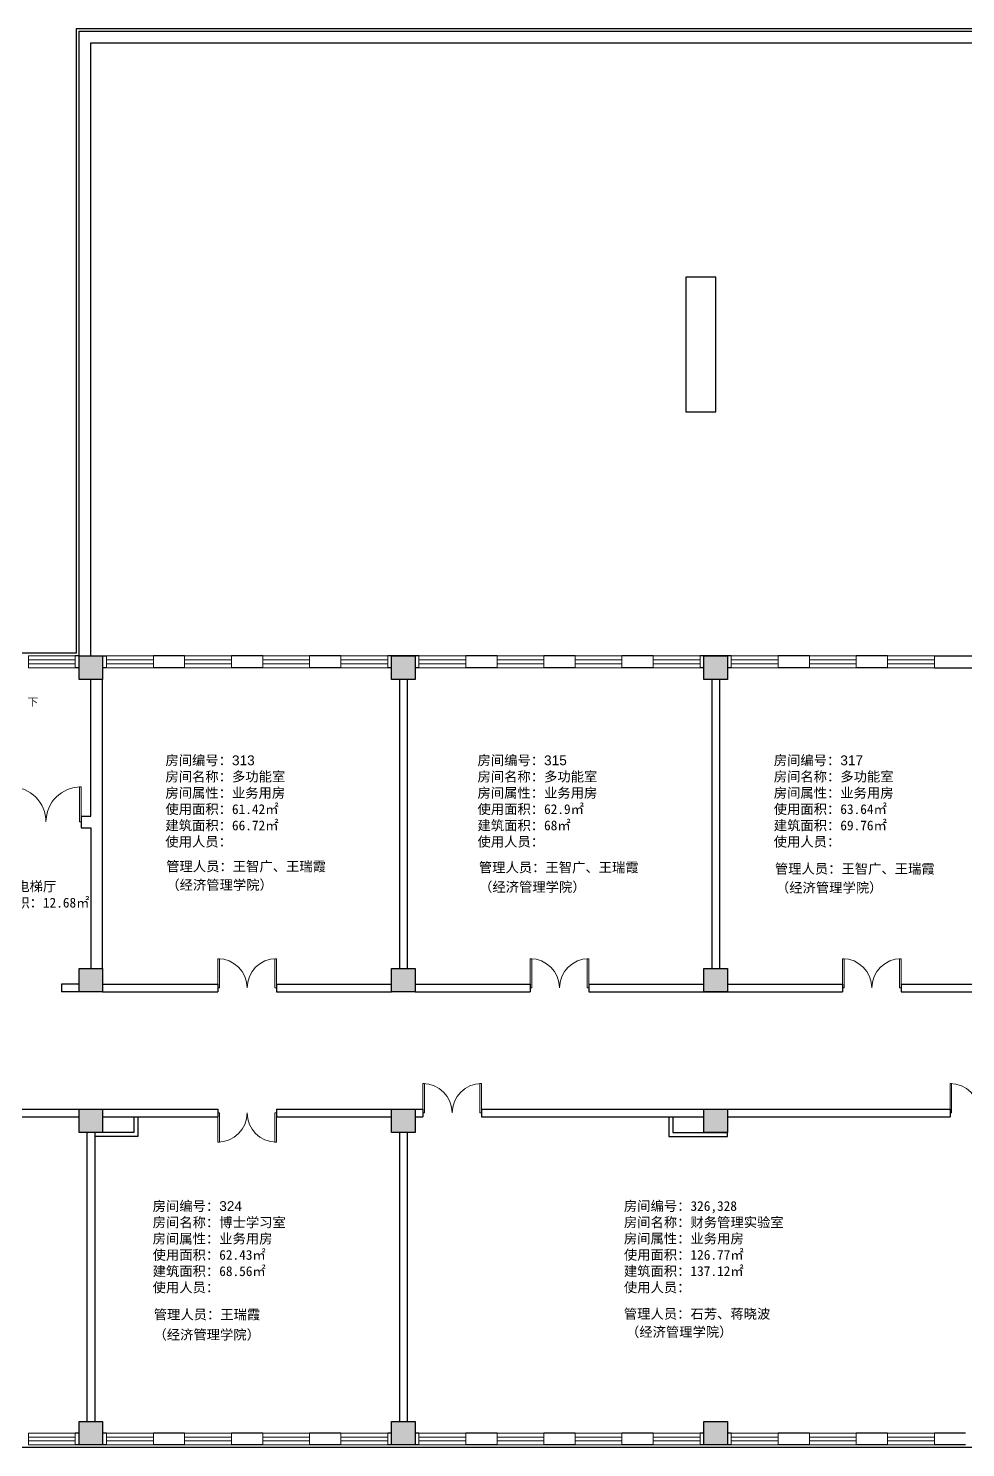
# Model space of a CAD drawing. Header units: millimetres. Extents: x 3623 to 132087, y -3080 to 53237.
# Drawn here: x 72318 to 96318, y 3801 to 40141 of the extents above; entities that cross this region are included whole.
import ezdxf

# ---------------------------------------------------------------- set-up
doc = ezdxf.new("R2010")
doc.units = ezdxf.units.MM
doc.header["$LTSCALE"] = 1000
doc.linetypes.add('CONTINOUS', pattern=[0])
for name, color, linetype in [('填充', 7, 'Continuous'), ('墙体', 30, 'Continuous'), ('管理人员', 2, 'Continuous')]:
    doc.layers.add(name, color=color, linetype=linetype)
for name, color, linetype, lineweight in [('墙线', 30, 'Continuous', 30), ('文字', 7, 'Continuous', 30), ('柱子', 150, 'Continuous', 30), ('窗户', 131, 'Continuous', 15), ('门线', 154, 'CONTINOUS', 15)]:
    doc.layers.add(name, color=color, linetype=linetype, lineweight=lineweight)
doc.styles.get("Standard").update_dxf_attribs({"font": 'arial.ttf'})

msp = doc.modelspace()

# ---------------------------------------------------------------- hatches: boundary and pattern name
at = {"layer": '填充'}
h = msp.add_hatch(color=256, dxfattribs=at)
h.dxf.hatch_style = 1
h.paths.add_polyline_path([(74218, 24071), (73618, 24071), (73618, 23471), (74218, 23471)])
h = msp.add_hatch(color=256, dxfattribs=at)
h.dxf.hatch_style = 1
h.paths.add_polyline_path([(82218, 24071), (81618, 24071), (81618, 23471), (82218, 23471)])
h = msp.add_hatch(color=256, dxfattribs=at)
h.dxf.hatch_style = 1
h.paths.add_polyline_path([(90218, 24071), (89618, 24071), (89618, 23471), (90218, 23471)])
h = msp.add_hatch(color=256, dxfattribs=at)
h.dxf.hatch_style = 1
h.paths.add_polyline_path([(74218, 16071), (73618, 16071), (73618, 15471), (74218, 15471)])
h = msp.add_hatch(color=256, dxfattribs=at)
h.dxf.hatch_style = 1
h.paths.add_polyline_path([(82218, 16071), (81618, 16071), (81618, 15471), (82218, 15471)])
h = msp.add_hatch(color=256, dxfattribs=at)
h.dxf.hatch_style = 1
h.paths.add_polyline_path([(90218, 16071), (89618, 16071), (89618, 15471), (90218, 15471)])
h = msp.add_hatch(color=256, dxfattribs=at)
h.dxf.hatch_style = 1
h.paths.add_polyline_path([(74218, 12471), (73618, 12471), (73618, 11871), (74218, 11871)])
h = msp.add_hatch(color=256, dxfattribs=at)
h.dxf.hatch_style = 1
h.paths.add_polyline_path([(82218, 12471), (81618, 12471), (81618, 11871), (82218, 11871)])
h = msp.add_hatch(color=256, dxfattribs=at)
h.dxf.hatch_style = 1
h.paths.add_polyline_path([(90218, 12471), (89618, 12471), (89618, 11871), (90218, 11871)])
h = msp.add_hatch(color=256, dxfattribs=at)
h.dxf.hatch_style = 1
h.paths.add_polyline_path([(74218, 4471), (73618, 4471), (73618, 3871), (74218, 3871)])
h = msp.add_hatch(color=256, dxfattribs=at)
h.dxf.hatch_style = 1
h.paths.add_polyline_path([(82218, 4471), (81618, 4471), (81618, 3871), (82218, 3871)])
h = msp.add_hatch(color=256, dxfattribs=at)
h.dxf.hatch_style = 1
h.paths.add_polyline_path([(90218, 4471), (89618, 4471), (89618, 3871), (90218, 3871)])

# ---------------------------------------------------------------- linework, layer by layer
at = {"layer": '墙体'}
for p, q in [((89918, 33771), (89153, 33771)), ((89153, 33771), (89153, 30321)), ((89918, 30321), (89918, 33771)), ((89153, 30321), (89918, 30321))]:
    msp.add_line(p, q, dxfattribs=at)
at = {"layer": '墙线'}
for p, q in [((73548, 40141), (105548, 40141)), ((73548, 24141), (73548, 40141)), ((73618, 24071), (73618, 40071)), ((73618, 40071), (105618, 40071)), ((73918, 24071), (73918, 39771)), ((73918, 39771), (105618, 39771)), ((73548, 24141), (65588, 24141)), ((73618, 24071), (73518, 24071)), ((74218, 24071), (74318, 24071)), ((76318, 24071), (75518, 24071)), ((78318, 24071), (77518, 24071)), ((80318, 24071), (79518, 24071)), ((82318, 24071), (81518, 24071)), ((84318, 24071), (83518, 24071)), ((86318, 24071), (85518, 24071)), ((88318, 24071), (87518, 24071)), ((90318, 24071), (89518, 24071)), ((92318, 24071), (91518, 24071)), ((94318, 24071), (93518, 24071)), ((95518, 24071), (97618, 24071)), ((73618, 23771), (73518, 23771)), ((74318, 23771), (74218, 23771)), ((76318, 23771), (75518, 23771)), ((78318, 23771), (77518, 23771)), ((80318, 23771), (79518, 23771)), ((81618, 23771), (81518, 23771)), ((82318, 23771), (82218, 23771)), ((84318, 23771), (83518, 23771)), ((86318, 23771), (85518, 23771)), ((88318, 23771), (87518, 23771)), ((89618, 23771), (89518, 23771)), ((90318, 23771), (90218, 23771)), ((92318, 23771), (91518, 23771)), ((94318, 23771), (93518, 23771)), ((95518, 23771), (97618, 23771)), ((73918, 19971), (73918, 23471)), ((74218, 16071), (74218, 23471)), ((81818, 23471), (81818, 16071)), ((82018, 23471), (82018, 16071)), ((89818, 23471), (89818, 16071)), ((90018, 23471), (90018, 16071)), ((73668, 19971), (73668, 19671)), ((73668, 19971), (73918, 19971)), ((73668, 19671), (73918, 19671)), ((73918, 19671), (73918, 16071)), ((73618, 15671), (73168, 15671)), ((73168, 15671), (73168, 15471)), ((74218, 15671), (77168, 15671)), ((77168, 15671), (77168, 15471)), ((78668, 15671), (78668, 15471)), ((78668, 15671), (81618, 15671)), ((82218, 15671), (85168, 15671)), ((85168, 15671), (85168, 15471)), ((86668, 15671), (86668, 15471)), ((86668, 15671), (89618, 15671)), ((90218, 15671), (93168, 15671)), ((93168, 15671), (93168, 15471)), ((94668, 15671), (94668, 15471)), ((94668, 15671), (97618, 15671)), ((73618, 15471), (73168, 15471)), ((74218, 15471), (77168, 15471)), ((78668, 15471), (81618, 15471)), ((82218, 15471), (85168, 15471)), ((86668, 15471), (93168, 15471)), ((94668, 15471), (97618, 15471)), ((70668, 12471), (73618, 12471)), ((74218, 12471), (77168, 12471)), ((77168, 12471), (77168, 12271)), ((78668, 12471), (81618, 12471)), ((78668, 12471), (78668, 12271)), ((82218, 12471), (82418, 12471)), ((82418, 12471), (82418, 12271)), ((83918, 12471), (83918, 12271)), ((83918, 12471), (89618, 12471)), ((90218, 12471), (95918, 12471)), ((95918, 12471), (95918, 12271)), ((70668, 12271), (73618, 12271)), ((74218, 12271), (77168, 12271)), ((75018, 12271), (75018, 11871)), ((75118, 12271), (75118, 11771)), ((78668, 12271), (81618, 12271)), ((82218, 12271), (82418, 12271)), ((83918, 12271), (89618, 12271)), ((88718, 12271), (88718, 11771)), ((88818, 12271), (88818, 11871)), ((90218, 12271), (95918, 12271)), ((73818, 11871), (73818, 4471)), ((74018, 11871), (74018, 4471)), ((75118, 11771), (74018, 11771)), ((75018, 11871), (74218, 11871)), ((81818, 11871), (81818, 4471)), ((82018, 11871), (82018, 4471)), ((88718, 11771), (90218, 11771)), ((88818, 11871), (90218, 11871)), ((90218, 11771), (90218, 11871)), ((73618, 4171), (73518, 4171)), ((74318, 4171), (74218, 4171)), ((76318, 4171), (75518, 4171)), ((78318, 4171), (77518, 4171)), ((80318, 4171), (79518, 4171)), ((81618, 4171), (81518, 4171)), ((82318, 4171), (82218, 4171)), ((84318, 4171), (83518, 4171)), ((86318, 4171), (85518, 4171)), ((88318, 4171), (87518, 4171)), ((89618, 4171), (89518, 4171)), ((90318, 4171), (90218, 4171)), ((92318, 4171), (91518, 4171)), ((94318, 4171), (93518, 4171)), ((96318, 4171), (95518, 4171)), ((117888, 3801), (65548, 3801)), ((73618, 3871), (73518, 3871)), ((74318, 3871), (74218, 3871)), ((76318, 3871), (75518, 3871)), ((78318, 3871), (77518, 3871)), ((80318, 3871), (79518, 3871)), ((81618, 3871), (81518, 3871)), ((82318, 3871), (82218, 3871)), ((84318, 3871), (83518, 3871)), ((86318, 3871), (85518, 3871)), ((88318, 3871), (87518, 3871)), ((89618, 3871), (89518, 3871)), ((90318, 3871), (90218, 3871)), ((92318, 3871), (91518, 3871)), ((94318, 3871), (93518, 3871)), ((96318, 3871), (95518, 3871))]:
    msp.add_line(p, q, dxfattribs=at)
at = {"layer": '柱子'}
for p, q in [((73618, 24071), (74218, 24071)), ((73618, 23471), (73618, 24071)), ((74218, 24071), (74218, 23471)), ((81618, 24071), (82218, 24071)), ((81618, 23471), (81618, 24071)), ((82218, 24071), (82218, 23471)), ((89618, 24071), (90218, 24071)), ((89618, 23471), (89618, 24071)), ((90218, 24071), (90218, 23471)), ((74218, 23471), (73618, 23471)), ((82218, 23471), (81618, 23471)), ((90218, 23471), (89618, 23471)), ((73618, 16071), (74218, 16071)), ((73618, 15471), (73618, 16071)), ((74218, 16071), (74218, 15471)), ((81618, 16071), (82218, 16071)), ((81618, 15471), (81618, 16071)), ((82218, 16071), (82218, 15471)), ((89618, 16071), (90218, 16071)), ((89618, 15471), (89618, 16071)), ((90218, 16071), (90218, 15471)), ((74218, 15471), (73618, 15471)), ((82218, 15471), (81618, 15471)), ((90218, 15471), (89618, 15471)), ((73618, 12471), (74218, 12471)), ((73618, 11871), (73618, 12471)), ((74218, 12471), (74218, 11871)), ((81618, 12471), (82218, 12471)), ((81618, 11871), (81618, 12471)), ((82218, 12471), (82218, 11871)), ((89618, 12471), (90218, 12471)), ((89618, 11871), (89618, 12471)), ((90218, 12471), (90218, 11871)), ((74218, 11871), (73618, 11871)), ((82218, 11871), (81618, 11871)), ((90218, 11871), (89618, 11871)), ((73618, 4471), (74218, 4471)), ((73618, 3871), (73618, 4471)), ((74218, 4471), (74218, 3871)), ((81618, 4471), (82218, 4471)), ((81618, 3871), (81618, 4471)), ((82218, 4471), (82218, 3871)), ((89618, 4471), (90218, 4471)), ((89618, 3871), (89618, 4471)), ((90218, 4471), (90218, 3871)), ((74218, 3871), (73618, 3871)), ((82218, 3871), (81618, 3871)), ((90218, 3871), (89618, 3871))]:
    msp.add_line(p, q, dxfattribs=at)
at = {"layer": '窗户'}
for p, q in [((72318, 23771), (72318, 24071)), ((73518, 24071), (72318, 24071)), ((73518, 23771), (73518, 24071)), ((74318, 23771), (74318, 24071)), ((75518, 24071), (74318, 24071)), ((75518, 23771), (75518, 24071)), ((76318, 23771), (76318, 24071)), ((77518, 24071), (76318, 24071)), ((77518, 23771), (77518, 24071)), ((78318, 23771), (78318, 24071)), ((79518, 24071), (78318, 24071)), ((79518, 23771), (79518, 24071)), ((80318, 23771), (80318, 24071)), ((81518, 24071), (80318, 24071)), ((81518, 23771), (81518, 24071)), ((82318, 23771), (82318, 24071)), ((83518, 24071), (82318, 24071)), ((83518, 23771), (83518, 24071)), ((84318, 23771), (84318, 24071)), ((85518, 24071), (84318, 24071)), ((85518, 23771), (85518, 24071)), ((86318, 23771), (86318, 24071)), ((87518, 24071), (86318, 24071)), ((87518, 23771), (87518, 24071)), ((88318, 23771), (88318, 24071)), ((89518, 24071), (88318, 24071)), ((89518, 23771), (89518, 24071)), ((90318, 23771), (90318, 24071)), ((91518, 24071), (90318, 24071)), ((91518, 23771), (91518, 24071)), ((92318, 23771), (92318, 24071)), ((93518, 24071), (92318, 24071)), ((93518, 23771), (93518, 24071)), ((94318, 23771), (94318, 24071)), ((95518, 24071), (94318, 24071)), ((95518, 23771), (95518, 24071)), ((73518, 23971), (72318, 23971)), ((73518, 23871), (72318, 23871)), ((73518, 23771), (72318, 23771)), ((75518, 23971), (74318, 23971)), ((75518, 23871), (74318, 23871)), ((75518, 23771), (74318, 23771)), ((77518, 23971), (76318, 23971)), ((77518, 23871), (76318, 23871)), ((77518, 23771), (76318, 23771)), ((79518, 23971), (78318, 23971)), ((79518, 23871), (78318, 23871)), ((79518, 23771), (78318, 23771)), ((81518, 23971), (80318, 23971)), ((81518, 23871), (80318, 23871)), ((81518, 23771), (80318, 23771)), ((83518, 23971), (82318, 23971)), ((83518, 23871), (82318, 23871)), ((83518, 23771), (82318, 23771)), ((85518, 23971), (84318, 23971)), ((85518, 23871), (84318, 23871)), ((85518, 23771), (84318, 23771)), ((87518, 23971), (86318, 23971)), ((87518, 23871), (86318, 23871)), ((87518, 23771), (86318, 23771)), ((89518, 23971), (88318, 23971)), ((89518, 23871), (88318, 23871)), ((89518, 23771), (88318, 23771)), ((91518, 23971), (90318, 23971)), ((91518, 23871), (90318, 23871)), ((91518, 23771), (90318, 23771)), ((93518, 23971), (92318, 23971)), ((93518, 23871), (92318, 23871)), ((93518, 23771), (92318, 23771)), ((95518, 23971), (94318, 23971)), ((95518, 23871), (94318, 23871)), ((95518, 23771), (94318, 23771)), ((72318, 3871), (72318, 4171)), ((73518, 4171), (72318, 4171)), ((73518, 4071), (72318, 4071)), ((73518, 3871), (73518, 4171)), ((74318, 3871), (74318, 4171)), ((75518, 4171), (74318, 4171)), ((75518, 4071), (74318, 4071)), ((75518, 3871), (75518, 4171)), ((76318, 3871), (76318, 4171)), ((77518, 4171), (76318, 4171)), ((77518, 4071), (76318, 4071)), ((77518, 3871), (77518, 4171)), ((78318, 3871), (78318, 4171)), ((79518, 4171), (78318, 4171)), ((79518, 4071), (78318, 4071)), ((79518, 3871), (79518, 4171)), ((80318, 3871), (80318, 4171)), ((81518, 4171), (80318, 4171)), ((81518, 4071), (80318, 4071)), ((81518, 3871), (81518, 4171)), ((82318, 3871), (82318, 4171)), ((83518, 4171), (82318, 4171)), ((83518, 4071), (82318, 4071)), ((83518, 3871), (83518, 4171)), ((84318, 3871), (84318, 4171)), ((85518, 4171), (84318, 4171)), ((85518, 4071), (84318, 4071)), ((85518, 3871), (85518, 4171)), ((86318, 3871), (86318, 4171)), ((87518, 4171), (86318, 4171)), ((87518, 4071), (86318, 4071)), ((87518, 3871), (87518, 4171)), ((88318, 3871), (88318, 4171)), ((89518, 4171), (88318, 4171)), ((89518, 4071), (88318, 4071)), ((89518, 3871), (89518, 4171)), ((90318, 3871), (90318, 4171)), ((91518, 4171), (90318, 4171)), ((91518, 4071), (90318, 4071)), ((91518, 3871), (91518, 4171)), ((92318, 3871), (92318, 4171)), ((93518, 4171), (92318, 4171)), ((93518, 4071), (92318, 4071)), ((93518, 3871), (93518, 4171)), ((94318, 3871), (94318, 4171)), ((95518, 4171), (94318, 4171)), ((95518, 4071), (94318, 4071)), ((95518, 3871), (95518, 4171)), ((73518, 3971), (72318, 3971)), ((73518, 3871), (72318, 3871)), ((75518, 3971), (74318, 3971)), ((75518, 3871), (74318, 3871)), ((77518, 3971), (76318, 3971)), ((77518, 3871), (76318, 3871)), ((79518, 3971), (78318, 3971)), ((79518, 3871), (78318, 3871)), ((81518, 3971), (80318, 3971)), ((81518, 3871), (80318, 3871)), ((83518, 3971), (82318, 3971)), ((83518, 3871), (82318, 3871)), ((85518, 3971), (84318, 3971)), ((85518, 3871), (84318, 3871)), ((87518, 3971), (86318, 3971)), ((87518, 3871), (86318, 3871)), ((89518, 3971), (88318, 3971)), ((89518, 3871), (88318, 3871)), ((91518, 3971), (90318, 3971)), ((91518, 3871), (90318, 3871)), ((93518, 3971), (92318, 3971)), ((93518, 3871), (92318, 3871)), ((95518, 3971), (94318, 3971)), ((95518, 3871), (94318, 3871))]:
    msp.add_line(p, q, dxfattribs=at)
at = {"layer": '门线'}
for p, q in [((73628, 20721), (73668, 20721)), ((73628, 19821), (73628, 20721)), ((73668, 20721), (73668, 19821)), ((73668, 19821), (73628, 19821)), ((77168, 16321), (77208, 16321)), ((77168, 15571), (77168, 16321)), ((77208, 16321), (77208, 15571)), ((78668, 16321), (78628, 16321)), ((78628, 16321), (78628, 15571)), ((78668, 15571), (78668, 16321)), ((85168, 16321), (85208, 16321)), ((85168, 15571), (85168, 16321)), ((85208, 16321), (85208, 15571)), ((86668, 16321), (86628, 16321)), ((86628, 16321), (86628, 15571)), ((86668, 15571), (86668, 16321)), ((93168, 16321), (93208, 16321)), ((93168, 15571), (93168, 16321)), ((93208, 16321), (93208, 15571)), ((94668, 16321), (94628, 16321)), ((94628, 16321), (94628, 15571)), ((94668, 15571), (94668, 16321)), ((77208, 15571), (77168, 15571)), ((78628, 15571), (78668, 15571)), ((85208, 15571), (85168, 15571)), ((86628, 15571), (86668, 15571)), ((93208, 15571), (93168, 15571)), ((94628, 15571), (94668, 15571)), ((82418, 13121), (82458, 13121)), ((82418, 12371), (82418, 13121)), ((82458, 13121), (82458, 12371)), ((83918, 13121), (83878, 13121)), ((83878, 13121), (83878, 12371)), ((83918, 12371), (83918, 13121)), ((95918, 13121), (95958, 13121)), ((95918, 12371), (95918, 13121)), ((95958, 13121), (95958, 12371)), ((77208, 12371), (77168, 12371)), ((77168, 12371), (77168, 11621)), ((77208, 11621), (77208, 12371)), ((78628, 11621), (78628, 12371)), ((78628, 12371), (78668, 12371)), ((78668, 12371), (78668, 11621)), ((82458, 12371), (82418, 12371)), ((83878, 12371), (83918, 12371)), ((95958, 12371), (95918, 12371)), ((77168, 11621), (77208, 11621)), ((78668, 11621), (78628, 11621))]:
    msp.add_line(p, q, dxfattribs=at)
for centre, radius, start, end in [((71868, 19821), 900, 0, 90), ((73668, 19821), 900, 90, 180), ((77168, 15571), 750, 0, 90), ((78668, 15571), 750, 90, 180), ((85168, 15571), 750, 0, 90), ((86668, 15571), 750, 90, 180), ((93168, 15571), 750, 0, 90), ((94668, 15571), 750, 90, 180), ((82418, 12371), 750, 0, 90), ((83918, 12371), 750, 90, 180), ((95918, 12371), 750, 0, 90), ((77168, 12371), 750, 270, 0), ((78668, 12371), 750, 180, 270)]:
    msp.add_arc(centre, radius, start, end, dxfattribs=at)

# ---------------------------------------------------------------- texts
at = {"layer": '墙体'}
msp.add_text('下', height=200, dxfattribs=at).set_placement((72297, 22792))
at = {"layer": '文字', "char_height": 250, "attachment_point": 1}
for s, width, insert in [('{\\fSimSun|b0|i0|c134|p2;房间编号：}313\\P{\\fSimSun|b0|i0|c134|p2;房间名称：多功能室}\\P{\\fSimSun|b0|i0|c134|p2;房间属性：业务用房}\\P{\\fSimSun|b0|i0|c134|p2;使用面积：61.42\\fSimSun|b0|i0|c129|p2;㎡}\\P{\\fSimSun|b0|i0|c134|p2;建筑面积：66.72\\fSimSun|b0|i0|c129|p2;㎡\\fSimSun|b0|i0|c134|p2;\\P使用人员：}', 5375.15, (75826, 21525)), ('{\\fSimSun|b0|i0|c134|p2;房间编号：}315\\P{\\fSimSun|b0|i0|c134|p2;房间名称：多功能室}\\P{\\fSimSun|b0|i0|c134|p2;房间属性：业务用房}\\P{\\fSimSun|b0|i0|c134|p2;使用面积：62.9\\fSimSun|b0|i0|c129|p2;㎡}\\P{\\fSimSun|b0|i0|c134|p2;建筑面积：68\\fSimSun|b0|i0|c129|p2;㎡\\fSimSun|b0|i0|c134|p2;\\P使用人员：}', 5957.32, (83818, 21525)), ('{\\fSimSun|b0|i0|c134|p2;房间编号：}317\\P{\\fSimSun|b0|i0|c134|p2;房间名称：多功能室}\\P{\\fSimSun|b0|i0|c134|p2;房间属性：业务用房}\\P{\\fSimSun|b0|i0|c134|p2;使用面积：63.64\\fSimSun|b0|i0|c129|p2;㎡}\\P{\\fSimSun|b0|i0|c134|p2;建筑面积：69.76\\fSimSun|b0|i0|c129|p2;㎡\\fSimSun|b0|i0|c134|p2;\\P使用人员：}', 7248.27, (91404, 21525)), ('{\\fSimSun|b0|i0|c134|p2;名称：电梯厅}\\P{\\fSimSun|b0|i0|c134|p2;使用面积：12.68\\fSimSun|b0|i0|c129|p2;㎡}', 2893.14, (70985, 18297)), ('{\\fSimSun|b0|i0|c134|p2;房间编号：}324\\P{\\fSimSun|b0|i0|c134|p2;房间名称：博士学习室}\\P{\\fSimSun|b0|i0|c134|p2;房间属性：业务用房}\\P{\\fSimSun|b0|i0|c134|p2;使用面积：62.43\\fSimSun|b0|i0|c129|p2;㎡}\\P{\\fSimSun|b0|i0|c134|p2;建筑面积：68.56\\fSimSun|b0|i0|c129|p2;㎡\\fSimSun|b0|i0|c134|p2;\\P使用人员：}', 6619.02, (75500, 10111)), ('{\\fSimSun|b0|i0|c134|p2;房间编号：\\fSimSun|b0|i0|c0|p2;326\\fSimSun|b0|i0|c134|p2;,328\\fSimSun|b0|i0|c0|p2;\\P\\fSimSun|b0|i0|c134|p2;房间名称：财务管理实验室\\P房间属性：业务用房\\P使用面积：126.77\\fSimSun|b0|i0|c129|p2;㎡}\\P{\\fSimSun|b0|i0|c134|p2;建筑面积：137.12\\fSimSun|b0|i0|c129|p2;㎡\\fSimSun|b0|i0|c134|p2;\\P使用人员：}', 9308.09, (87567, 10113))]:
    msp.add_mtext_dynamic_manual_height_columns(s, width=width, gutter_width=12.5, heights=[0], dxfattribs=dict(at, insert=insert))
at = {"layer": '管理人员', "char_height": 250, "attachment_point": 1}
for s, width, insert in [('\\pt3250;{\\fSimSun|b0|i0|c134|p2;管理人员：王智广、王瑞霞}', 7122.63, (75846, 18810)), ('\\pt3250;{\\fSimSun|b0|i0|c134|p2;管理人员：王智广、王瑞霞}', 7389.33, (83853, 18784)), ('\\pt3250;{\\fSimSun|b0|i0|c134|p2;管理人员：王智广、王瑞霞}', 7373.65, (91434, 18749)), ('{\\fSimSun|b0|i0|c134|p2;（经济管理学院）}', 4713.07, (75850, 18335)), ('{\\fSimSun|b0|i0|c134|p2;（经济管理学院）}', 4472.35, (83859, 18283)), ('{\\fSimSun|b0|i0|c134|p2;（经济管理学院）}', 4918.06, (91460, 18265)), ('\\pt3250;{\\fSimSun|b0|i0|c134|p2;管理人员：王瑞霞}', 4809.82, (75528, 7334)), ('\\pt3250;{\\fSimSun|b0|i0|c134|p2;管理人员：石芳、蒋晓波}', 7591.85, (87567, 7352)), ('{\\fSimSun|b0|i0|c134|p2;（经济管理学院）}', 5426.38, (87620, 6889)), ('{\\fSimSun|b0|i0|c134|p2;（经济管理学院）}', 4537.4, (75521, 6819))]:
    msp.add_mtext_dynamic_manual_height_columns(s, width=width, gutter_width=12.5, heights=[0], dxfattribs=dict(at, insert=insert))

doc.saveas('drawing.dxf')
